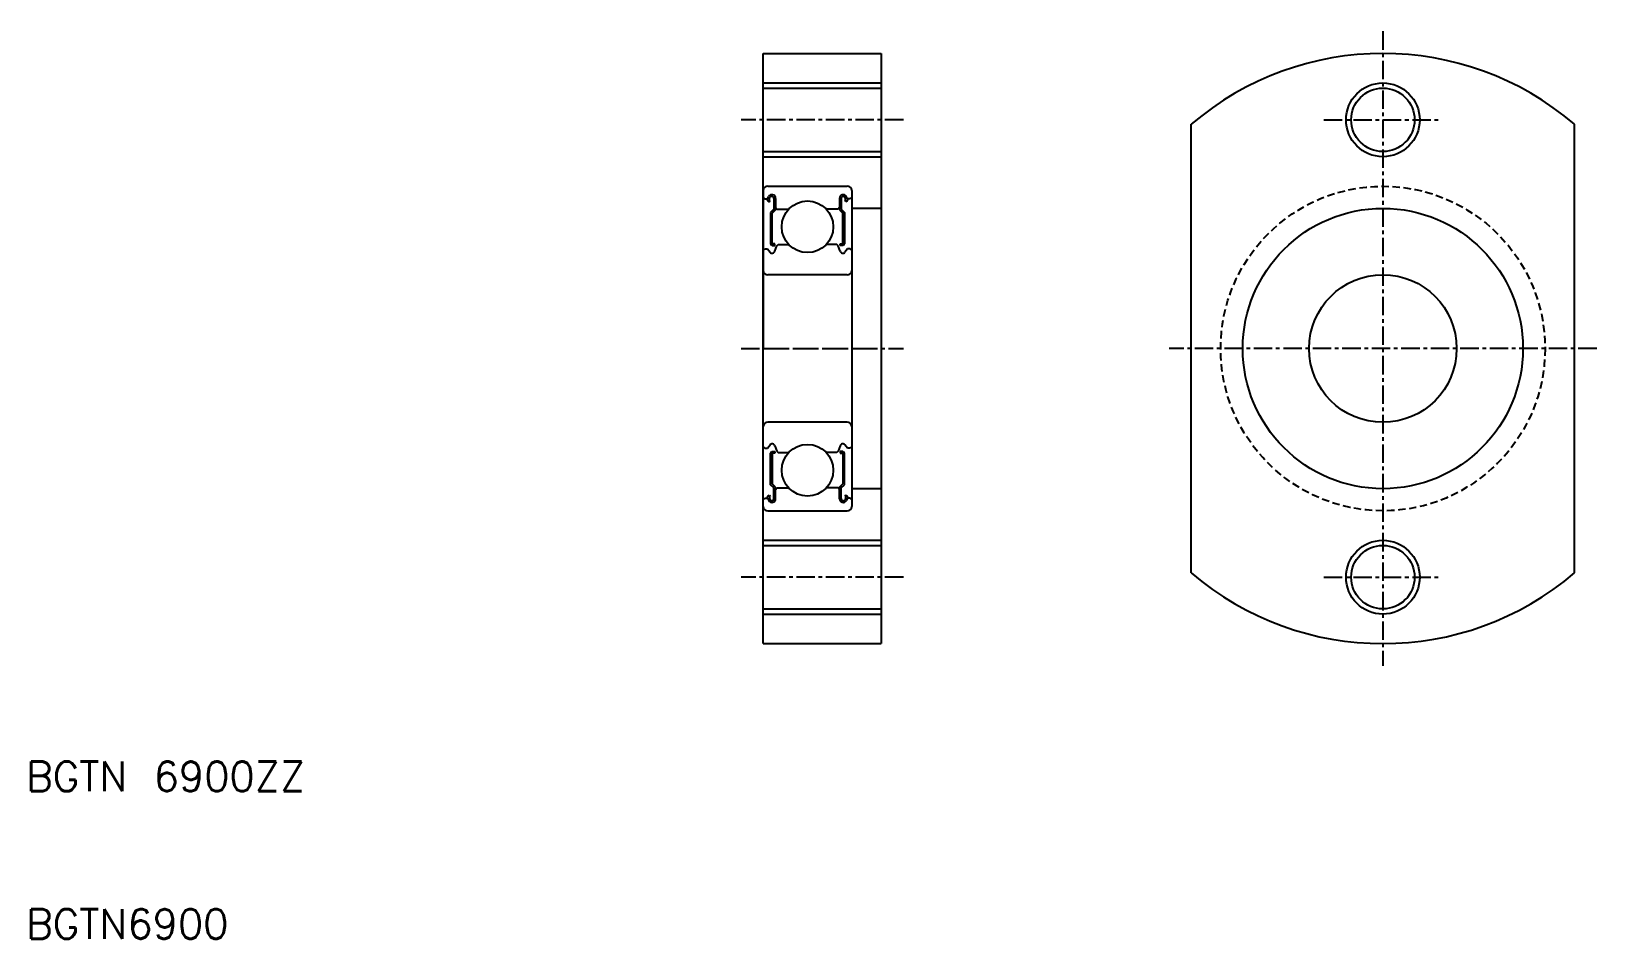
# Model space of a CAD drawing. Extents: x 10 to 116, y 10 to 72.
import ezdxf

# ---------------------------------------------------------------- set-up
doc = ezdxf.new("R2010")
doc.units = 0
doc.linetypes.add('CENTER', pattern=[2, 1.25, -0.25, 0.25, -0.25])
doc.linetypes.add('DASHED', pattern=[0.75, 0.5, -0.25])
doc.layers.get('0').update_dxf_attribs({"linetype": 'CONTINUOUS'})
doc.layers.add('CENTER', color=1, linetype='CENTER')
doc.styles.get("Standard").update_dxf_attribs({"font": 'txt.shx', "bigfont": 'extfont.shx'})

msp = doc.modelspace()

# ---------------------------------------------------------------- linework, layer by layer
at = {"color": 7, "linetype": 'CONTINUOUS'}
for p, q in [((59.98, 70), (67.98, 70)), ((59.98, 30), (59.98, 70)), ((67.98, 70), (67.98, 30)), ((59.98, 67.65), (67.98, 67.65)), ((89, 34.8), (89, 65.2)), ((115, 34.8), (115, 65.2)), ((59.98, 63.35), (67.98, 63.35)), ((59.98, 60.7), (59.98, 50)), ((60.28, 61), (65.68, 61)), ((65.98, 60.7), (65.98, 39.3)), ((59.98, 60.25), (60.08, 60.15)), ((60.08, 60.15), (60.26, 60.15)), ((60.26, 60.15), (60.35, 60.3)), ((60.3, 60), (60.4, 59.94)), ((60.36, 60.09), (60.45, 60.25)), ((60.45, 60.04), (60.36, 60.09)), ((60.4, 59.94), (60.45, 60.04)), ((60.7, 59.45), (60.48, 59.23)), ((60.7, 60.18), (60.7, 59.45)), ((60.81, 60.18), (60.81, 59.4)), ((60.81, 59.55), (60.91, 59.45)), ((60.91, 59.45), (61.71, 59.45)), ((65.05, 59.45), (64.25, 59.45)), ((65.15, 59.55), (65.05, 59.45)), ((65.15, 60.18), (65.15, 59.4)), ((65.26, 60.18), (65.26, 59.45)), ((65.26, 59.45), (65.48, 59.23)), ((65.51, 60.04), (65.61, 60.09)), ((65.57, 59.94), (65.51, 60.04)), ((65.61, 60.09), (65.52, 60.25)), ((65.66, 60), (65.57, 59.94)), ((65.7, 60.15), (65.61, 60.3)), ((65.88, 60.15), (65.7, 60.15)), ((65.98, 60.25), (65.88, 60.15)), ((67.98, 59.5), (65.98, 59.5)), ((60.48, 59.23), (60.48, 57.1)), ((60.81, 59.4), (60.59, 59.18)), ((60.59, 57.1), (60.59, 59.18)), ((65.15, 59.4), (65.37, 59.18)), ((65.37, 57.1), (65.37, 59.18)), ((65.48, 59.23), (65.48, 57.1)), ((59.98, 56.65), (60.08, 56.75)), ((60.08, 56.75), (60.26, 56.75)), ((60.26, 56.75), (60.44, 56.53)), ((60.76, 57.1), (60.59, 57.1)), ((60.59, 56.99), (60.76, 56.99)), ((60.76, 56.99), (60.76, 57.1)), ((60.76, 56.6), (60.89, 56.96)), ((60.89, 56.96), (60.99, 57.05)), ((60.99, 57.05), (61.71, 57.05)), ((64.97, 57.05), (64.25, 57.05)), ((65.07, 56.96), (64.97, 57.05)), ((65.2, 56.6), (65.07, 56.96)), ((65.2, 56.99), (65.2, 57.1)), ((65.2, 57.1), (65.37, 57.1)), ((65.37, 56.99), (65.2, 56.99)), ((65.7, 56.75), (65.52, 56.53)), ((65.88, 56.75), (65.7, 56.75)), ((65.98, 56.65), (65.88, 56.75)), ((59.98, 43.35), (60.08, 43.25)), ((60.08, 43.25), (60.26, 43.25)), ((60.26, 43.25), (60.44, 43.47)), ((60.48, 40.77), (60.48, 42.9)), ((60.59, 43.01), (60.76, 43.01)), ((60.59, 42.9), (60.59, 40.82)), ((60.76, 42.9), (60.59, 42.9)), ((60.76, 43.4), (60.89, 43.04)), ((60.76, 43.01), (60.76, 42.9)), ((60.89, 43.04), (60.99, 42.95)), ((60.99, 42.95), (61.71, 42.95)), ((64.97, 42.95), (64.25, 42.95)), ((65.07, 43.04), (64.97, 42.95)), ((65.2, 43.4), (65.07, 43.04)), ((65.2, 43.01), (65.2, 42.9)), ((65.37, 43.01), (65.2, 43.01)), ((65.2, 42.9), (65.37, 42.9)), ((65.37, 42.9), (65.37, 40.82)), ((65.48, 40.77), (65.48, 42.9)), ((65.7, 43.25), (65.52, 43.47)), ((65.88, 43.25), (65.7, 43.25)), ((65.98, 43.35), (65.88, 43.25)), ((60.7, 40.55), (60.48, 40.77)), ((60.81, 40.6), (60.59, 40.82)), ((60.7, 39.82), (60.7, 40.55)), ((60.81, 39.82), (60.81, 40.6)), ((60.81, 40.45), (60.91, 40.55)), ((60.91, 40.55), (61.71, 40.55)), ((65.05, 40.55), (64.25, 40.55)), ((65.15, 40.45), (65.05, 40.55)), ((65.15, 40.6), (65.37, 40.82)), ((65.15, 39.82), (65.15, 40.6)), ((65.26, 40.55), (65.48, 40.77)), ((65.26, 39.82), (65.26, 40.55)), ((67.98, 40.5), (65.98, 40.5)), ((59.98, 39.75), (60.08, 39.85)), ((60.08, 39.85), (60.26, 39.85)), ((60.26, 39.85), (60.35, 39.7)), ((60.3, 40), (60.4, 40.06)), ((60.45, 39.96), (60.36, 39.91)), ((60.36, 39.91), (60.45, 39.75)), ((60.4, 40.06), (60.45, 39.96)), ((65.57, 40.06), (65.51, 39.96)), ((65.51, 39.96), (65.61, 39.91)), ((65.61, 39.91), (65.52, 39.75)), ((65.66, 40), (65.57, 40.06)), ((65.7, 39.85), (65.61, 39.7)), ((65.88, 39.85), (65.7, 39.85)), ((65.98, 39.75), (65.88, 39.85)), ((60.28, 39), (65.68, 39)), ((59.98, 36.65), (67.98, 36.65)), ((59.98, 32.35), (67.98, 32.35)), ((59.98, 30), (67.98, 30))]:
    msp.add_line(p, q, dxfattribs=at)
at = {"color": 3, "linetype": 'CONTINUOUS'}
for p, q in [((59.98, 68), (67.98, 68)), ((59.98, 63), (67.98, 63)), ((59.98, 37), (67.98, 37)), ((59.98, 32), (67.98, 32))]:
    msp.add_line(p, q, dxfattribs=at)
for p, q in [((65.68, 55), (60.28, 55)), ((65.68, 45), (60.28, 45))]:
    msp.add_line(p, q)
for centre in [(102, 65.5), (102, 34.5)]:
    msp.add_circle(centre, 2.5, dxfattribs=at)
at = {"color": 7, "linetype": 'CONTINUOUS'}
for centre, radius in [((102, 65.5), 2.15), ((62.98, 58.25), 1.75), ((102, 50), 9.5), ((102, 50), 5), ((62.98, 41.75), 1.75), ((102, 34.5), 2.15)]:
    msp.add_circle(centre, radius, dxfattribs=at)
at = {"color": 3, "linetype": 'DASHED'}
msp.add_circle((102, 50), 11, dxfattribs=at)
at = {"color": 7, "linetype": 'CONTINUOUS'}
for centre, radius, start, end in [((102, 50), 20, 49.4584, 130.5416), ((60.28, 60.7), 0.3, 90, 180), ((65.68, 60.7), 0.3, 0, 90), ((60.36, 60.09), 0.111, 149.9871, 240.009), ((60.57, 60.18), 0.249, 0, 150.0012), ((60.57, 60.18), 0.138, 0, 150.0026), ((65.4, 60.18), 0.249, 29.9988, 180), ((65.4, 60.18), 0.138, 29.9974, 180), ((65.61, 60.09), 0.111, 299.991, 30.0129), ((60.58, 56.65), 0.186, 220.0002, 343.1527), ((60.59, 57.1), 0.111, 180, 270), ((65.38, 56.65), 0.186, 196.8473, 319.9998), ((65.37, 57.1), 0.111, 270, 360), ((60.58, 43.35), 0.186, 16.8473, 139.9998), ((65.38, 43.35), 0.186, 40.0002, 163.1527), ((60.59, 42.9), 0.111, 90, 180), ((65.37, 42.9), 0.111, 0, 90), ((60.28, 39.3), 0.3, 180, 270), ((60.36, 39.91), 0.111, 119.991, 210.0129), ((60.57, 39.82), 0.249, 209.9988, 0), ((60.57, 39.82), 0.138, 209.9974, 0), ((65.4, 39.82), 0.249, 180, 330.0012), ((65.4, 39.82), 0.138, 180, 330.0026), ((65.61, 39.91), 0.111, 329.9871, 60.009), ((65.68, 39.3), 0.3, 270, 0), ((102, 50), 20, 229.4584, 310.5416)]:
    msp.add_arc(centre, radius, start, end, dxfattribs=at)
for centre, start, end in [((60.28, 55.3), 180, 270), ((65.68, 55.3), 270, 0), ((60.28, 44.7), 90, 180), ((65.68, 44.7), 0, 90)]:
    msp.add_arc(centre, 0.3, start, end)
at = {"layer": 'CENTER', "color": 1, "linetype": 'CENTER'}
for p, q in [((102, 71.5), (102, 28.5)), ((69.48, 65.5), (58.48, 65.5)), ((98, 65.5), (106, 65.5)), ((58.48, 50), (69.48, 50)), ((59.98, 50), (66.73, 50)), ((116.5, 50), (87.5, 50)), ((69.48, 34.5), (58.48, 34.5)), ((98, 34.5), (106, 34.5))]:
    msp.add_line(p, q, dxfattribs=at)

# ---------------------------------------------------------------- texts
at = {"color": 7, "linetype": 'CONTINUOUS'}
for s, p in [('BGTN 6900ZZ', (10, 20)), ('BGTN6900', (10, 10))]:
    msp.add_text(s, height=2, dxfattribs=at).set_placement(p)

doc.saveas('drawing.dxf')
